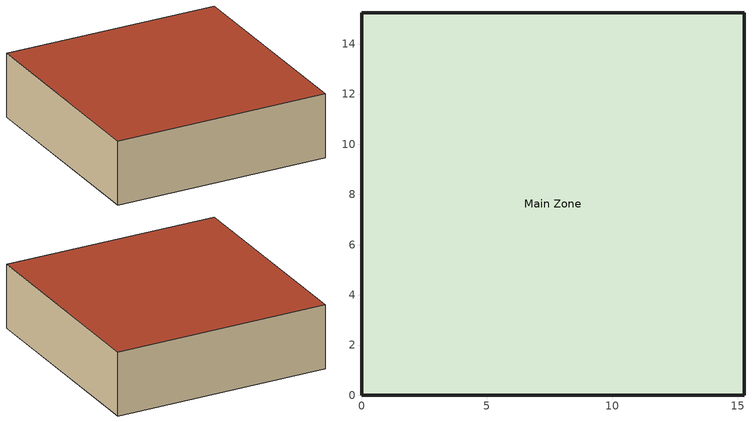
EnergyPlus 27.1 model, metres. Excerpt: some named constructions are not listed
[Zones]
Main Zone
 floor adiabatic (FLOOR): 15.24,0 0,0 0,15.24 15.24,15.24 z0
 wall outside (R13WALL): 0,0 15.24,0 15.24,15.24 0,15.24 0,0 z0:4.57
 roof outside (ROOF31): 0,15.24 0,0 15.24,0 15.24,15.24 z4.57
[Table:Lookup]
Mode3_Power_lookup: Mode3_IndependentVariableList, DivisorOnly, 3.0176, -9999, 9999, Dimensionless, 10960.99, 10960.99, 10960.99, 10918.82, 10918.82, 10918.82, 10876.65, 10876.65, 10876.65, 10960.99, 10960.99, 10960.99, 10918.82, 10918.82, 10918.82, 10876.65, 10876.65, 10876.65, 10960.99, 10960.99, 10960.99, 10918.82, 10918.82, 10918.82, 10876.65, 10876.65, 10876.65, 10960.99, 10960.99, 10960.99, 10918.82, 10918.82, 10918.82, 10876.65, 10876.65, 10876.65, 10960.99, 10960.99, 10960.99, 10918.82, 10918.82, 10918.82, 10876.65, 10876.65, 10876.65, 10960.99, 10960.99, 10960.99, 10918.82, 10918.82, 10918.82, 10876.65, 10876.65, 10876.65, 10960.99, 10960.99, 10960.99, 10918.82, 10918.82, 10918.82, 10876.65, 10876.65, 10876.65, 10960.99, 10960.99, 10960.99, 10918.82, 10918.82, 10918.82, 10876.65, 10876.65, 10876.65, 10960.99, 10960.99, 10960.99, 10918.82, 10918.82, 10918.82, 10876.65, 10876.65, 10876.65, 11320.44, 11320.44, 11320.44, 11278.27, 11278.27, 11278.27, 11236.1, 11236.1, 11236.1, 11320.44, 11320.44, 11320.44, 11278.27, 11278.27, 11278.27, 11236.1, 11236.1, 11236.1, 11320.44, 11320.44, 11320.44, 11278.27, 11278.27, 11278.27, 11236.1, 11236.1, 11236.1, 11320.44, 11320.44, 11320.44, 11278.27, 11278.27, 11278.27, 11236.1, 11236.1, 11236.1, 11320.44, 11320.44, 11320.44, 11278.27, 11278.27, 11278.27, 11236.1, 11236.1, 11236.1, 11320.44, 11320.44, 11320.44, 11278.27, 11278.27, 11278.27, 11236.1, 11236.1, 11236.1, 11320.44, 11320.44, 11320.44, 11278.27, 11278.27, 11278.27, 11236.1, 11236.1, 11236.1, 11320.44, 11320.44, 11320.44, 11278.27, 11278.27, 11278.27, 11236.1, 11236.1, 11236.1, 11320.44, 11320.44, 11320.44, 11278.27, 11278.27, 11278.27, 11236.1, 11236.1, 11236.1, 11460.96, 11460.96, 11460.96, 11418.79, 11418.79, 11418.79, 11376.62, 11376.62, 11376.62, 11460.96, 11460.96, 11460.96, 11418.79, 11418.79, 11418.79, 11376.62, 11376.62, 11376.62, 11460.96, 11460.96, 11460.96, 11418.79, 11418.79, 11418.79, 11376.62, 11376.62, 11376.62, 11460.96, 11460.96, 11460.96, 11418.79, 11418.79, 11418.79, 11376.62, 11376.62, 11376.62, 11460.96, 11460.96, 11460.96, 11418.79, 11418.79, 11418.79, 11376.62, 11376.62, 11376.62, 11460.96, 11460.96, 11460.96, 11418.79, 11418.79, 11418.79, 11376.62, 11376.62, 11376.62, 11460.96, 11460.96, 11460.96, 11418.79, 11418.79, 11418.79, 11376.62, 11376.62, 11376.62, 11460.96, 11460.96, 11460.96, 11418.79, 11418.79, 11418.79, 11376.62, 11376.62, 11376.62, 11460.96, 11460.96, 11460.96, 11418.79, 11418.79, 11418.79, 11376.62, 11376.62, 11376.62, 11679.84, 11679.84, 11679.84, 11637.67, 11637.67, 11637.67, 11595.5, 11595.5, 11595.5, 11679.84, 11679.84, 11679.84, 11637.67, 11637.67, 11637.67, 11595.5, 11595.5, 11595.5, 11679.84, 11679.84, 11679.84, 11637.67, 11637.67, 11637.67, 11595.5, 11595.5, 11595.5, 11679.84, 11679.84, 11679.84, 11637.67, 11637.67, 11637.67, 11595.5, 11595.5, 11595.5, 11679.84, 11679.84, 11679.84, 11637.67, 11637.67, 11637.67, 11595.5, 11595.5, 11595.5, 11679.84, 11679.84, 11679.84, 11637.67, 11637.67, 11637.67, 11595.5, 11595.5, 11595.5, 11679.84, 11679.84, 11679.84, 11637.67, 11637.67, 11637.67, 11595.5, 11595.5, 11595.5, 11679.84, 11679.84, 11679.84, 11637.67, 11637.67, 11637.67, 11595.5, 11595.5, 11595.5, 11679.84, 11679.84, 11679.84, 11637.67, 11637.67, 11637.67, 11595.5, 11595.5, 11595.5, 11297.76, 11297.76, 11297.76, 11255.59, 11255.59, 11255.59, 11213.42, 11213.42, 11213.42, 11297.76, 11297.76, 11297.76, 11255.59, 11255.59, 11255.59, 11213.42, 11213.42, 11213.42, 11297.76, 11297.76, 11297.76, 11255.59, 11255.59, 11255.59, 11213.42, 11213.42, 11213.42, 11297.76, 11297.76, 11297.76, 11255.59, 11255.59, 11255.59, 11213.42, 11213.42, 11213.42, 11297.76, 11297.76, 11297.76, 11255.59, 11255.59, 11255.59, 11213.42, 11213.42, 11213.42, 11297.76, 11297.76, 11297.76, 11255.59, 11255.59, 11255.59, 11213.42, 11213.42, 11213.42, 11297.76, 11297.76, 11297.76, 11255.59, 11255.59, 11255.59, 11213.42, 11213.42, 11213.42, 11297.76, 11297.76, 11297.76, 11255.59, 11255.59, 11255.59, 11213.42, 11213.42, 11213.42, 11297.76, 11297.76, 11297.76, 11255.59, 11255.59, 11255.59, 11213.42, 11213.42, 11213.42, 11657.21, 11657.21, 11657.21, 11615.04, 11615.04, 11615.04, 11572.87, 11572.87, 11572.87, 11657.21, 11657.21, 11657.21, 11615.04, 11615.04, 11615.04, 11572.87, 11572.87, 11572.87, 11657.21, 11657.21, 11657.21, 11615.04, 11615.04, 11615.04, 11572.87, 11572.87, 11572.87, 11657.21, 11657.21, 11657.21, 11615.04, 11615.04, 11615.04, 11572.87, 11572.87, 11572.87, 11657.21, 11657.21, 11657.21, 11615.04, 11615.04, 11615.04, 11572.87, 11572.87, 11572.87, 11657.21, 11657.21, 11657.21, 11615.04, 11615.04, 11615.04, 11572.87, 11572.87, 11572.87, 11657.21, 11657.21, 11657.21, 11615.04, 11615.04, 11615.04, 11572.87, 11572.87, 11572.87, 11657.21, 11657.21, 11657.21, 11615.04, 11615.04, 11615.04, 11572.87, 11572.87, 11572.87, 11657.21, 11657.21, 11657.21, 11615.04, 11615.04, 11615.04, 11572.87, 11572.87, 11572.87, 11797.15, 11797.15, 11797.15, 11754.98, 11754.98, 11754.98, 11712.81, 11712.81, 11712.81, 11797.15, 11797.15, 11797.15, 11754.98, 11754.98, 11754.98, 11712.81, 11712.81, 11712.81, 11797.15, 11797.15, 11797.15, 11754.98, 11754.98, 11754.98, 11712.81, 11712.81, 11712.81, 11797.15, 11797.15, 11797.15, 11754.98, 11754.98, 11754.98, 11712.81, 11712.81, 11712.81, 11797.15, 11797.15, 11797.15, 11754.98, 11754.98, 11754.98, 11712.81, 11712.81, 11712.81, 11797.15, 11797.15, 11797.15, 11754.98, 11754.98, 11754.98, 11712.81, 11712.81, 11712.81, 11797.15, 11797.15, 11797.15, 11754.98, 11754.98, 11754.98, 11712.81, 11712.81, 11712.81, 11797.15, 11797.15, 11797.15, 11754.98, 11754.98, 11754.98, 11712.81, 11712.81, 11712.81, 11797.15, 11797.15, 11797.15, 11754.98, 11754.98, 11754.98, 11712.81, 11712.81, 11712.81, 12016.66, 12016.66, 12016.66, 11974.49, 11974.49, 11974.49, 11932.32, 11932.32, 11932.32, 12016.66, 12016.66, 12016.66, 11974.49, 11974.49, 11974.49, 11932.32, 11932.32, 11932.32, 12016.66, 12016.66, 12016.66, 11974.49, 11974.49, 11974.49, 11932.32, 11932.32, 11932.32, 12016.66, 12016.66, 12016.66, 11974.49, 11974.49, 11974.49, 11932.32, 11932.32, 11932.32, 12016.66, 12016.66, 12016.66, 11974.49, 11974.49, 11974.49, 11932.32, 11932.32, 11932.32, 12016.66, 12016.66, 12016.66, 11974.49, 11974.49, 11974.49, 11932.32, 11932.32, 11932.32, 12016.66, 12016.66, 12016.66, 11974.49, 11974.49, 11974.49, 11932.32, 11932.32, 11932.32, 12016.66, 12016.66, 12016.66, 11974.49, 11974.49, 11974.49, 11932.32, 11932.32, 11932.32, 12016.66, 12016.66, 12016.66, 11974.49, 11974.49, 11974.49, 11932.32, 11932.32, 11932.32, 11634.52, 11634.52, 11634.52, 11592.35, 11592.35, 11592.35, 11550.18, 11550.18, 11550.18, 11634.52, 11634.52, 11634.52, 11592.35, 11592.35, 11592.35, 11550.18, 11550.18, 11550.18, 11634.52, 11634.52, 11634.52, 11592.35, 11592.35, 11592.35, 11550.18, 11550.18, 11550.18, 11634.52, 11634.52, 11634.52, 11592.35, 11592.35, 11592.35, 11550.18, 11550.18, 11550.18, 11634.52, 11634.52, 11634.52, 11592.35, 11592.35, 11592.35, 11550.18, 11550.18, 11550.18, 11634.52, 11634.52, 11634.52, 11592.35, 11592.35, 11592.35, 11550.18, 11550.18, 11550.18, 11634.52, 11634.52, 11634.52, 11592.35, 11592.35, 11592.35, 11550.18, 11550.18, 11550.18, 11634.52, 11634.52, 11634.52, 11592.35, 11592.35, 11592.35, 11550.18, 11550.18, 11550.18, 11634.52, 11634.52, 11634.52, 11592.35, 11592.35, 11592.35, 11550.18, 11550.18, 11550.18, 11993.97, 11993.97, 11993.97, 11951.8, 11951.8, 11951.8, 11909.63, 11909.63, 11909.63, 11993.97, 11993.97, 11993.97, 11951.8, 11951.8, 11951.8, 11909.63, 11909.63, 11909.63, 11993.97, 11993.97, 11993.97, 11951.8, 11951.8, 11951.8, 11909.63, 11909.63, 11909.63, 11993.97, 11993.97, 11993.97, 11951.8, 11951.8, 11951.8, 11909.63, 11909.63, 11909.63, 11993.97, 11993.97, 11993.97, 11951.8, 11951.8, 11951.8, 11909.63, 11909.63, 11909.63, 11993.97, 11993.97, 11993.97, 11951.8, 11951.8, 11951.8, 11909.63, 11909.63, 11909.63, 11993.97, 11993.97, 11993.97, 11951.8, 11951.8, 11951.8, 11909.63, 11909.63, 11909.63, 11993.97, 11993.97, 11993.97, 11951.8, 11951.8, 11951.8, 11909.63, 11909.63, 11909.63, 11993.97, 11993.97, 11993.97, 11951.8, 11951.8, 11951.8, 11909.63, 11909.63, 11909.63, 12133.84, 12133.84, 12133.84, 12091.67, 12091.67, 12091.67, 12049.5, 12049.5, 12049.5, 12133.84, 12133.84, 12133.84, 12091.67, 12091.67, 12091.67, 12049.5, 12049.5, 12049.5, 12133.84, 12133.84, 12133.84, 12091.67, 12091.67, 12091.67, 12049.5, 12049.5, 12049.5, 12133.84, 12133.84, 12133.84, 12091.67, 12091.67, 12091.67, 12049.5, 12049.5, 12049.5, 12133.84, 12133.84, 12133.84, 12091.67, 12091.67, 12091.67, 12049.5, 12049.5, 12049.5, 12133.84, 12133.84, 12133.84, 12091.67, 12091.67, 12091.67, 12049.5, 12049.5, 12049.5, 12133.84, 12133.84, 12133.84, 12091.67, 12091.67, 12091.67, 12049.5, 12049.5, 12049.5, 12133.84, 12133.84, 12133.84, 12091.67, 12091.67, 12091.67, 12049.5, 12049.5, 12049.5, 12133.84, 12133.84, 12133.84, 12091.67, 12091.67, 12091.67, 12049.5, 12049.5, 12049.5, 12353.42, 12353.42, 12353.42, 12311.25, 12311.25, 12311.25, 12269.08, 12269.08, 12269.08, 12353.42, 12353.42, 12353.42, 12311.25, 12311.25, 12311.25, 12269.08, 12269.08, 12269.08, 12353.42, 12353.42, 12353.42, 12311.25, 12311.25, 12311.25, 12269.08, 12269.08, 12269.08, 12353.42, 12353.42, 12353.42, 12311.25, 12311.25, 12311.25, 12269.08, 12269.08, 12269.08, 12353.42, 12353.42, 12353.42, 12311.25, 12311.25, 12311.25, 12269.08, 12269.08, 12269.08, 12353.42, 12353.42, 12353.42, 12311.25, 12311.25, 12311.25, 12269.08, 12269.08, 12269.08, 12353.42, 12353.42, 12353.42, 12311.25, 12311.25, 12311.25, 12269.08, 12269.08, 12269.08, 12353.42, 12353.42, 12353.42, 12311.25, 12311.25, 12311.25, 12269.08, 12269.08, 12269.08, 12353.42, 12353.42, 12353.42, 12311.25, 12311.25, 12311.25, 12269.08, 12269.08, 12269.08
Mode3_FanPower_lookup: Mode3_IndependentVariableList, DivisorOnly, 3.0176, -9999, 9999, Dimensionless, 3250, 3250, 3250, 3250, 3250, 3250, 3250, 3250, 3250, 3250, 3250, 3250, 3250, 3250, 3250, 3250, 3250, 3250, 3250, 3250, 3250, 3250, 3250, 3250, 3250, 3250, 3250, 3250, 3250, 3250, 3250, 3250, 3250, 3250, 3250, 3250, 3250, 3250, 3250, 3250, 3250, 3250, 3250, 3250, 3250, 3250, 3250, 3250, 3250, 3250, 3250, 3250, 3250, 3250, 3250, 3250, 3250, 3250, 3250, 3250, 3250, 3250, 3250, 3250, 3250, 3250, 3250, 3250, 3250, 3250, 3250, 3250, 3250, 3250, 3250, 3250, 3250, 3250, 3250, 3250, 3250, 3250, 3250, 3250, 3250, 3250, 3250, 3250, 3250, 3250, 3250, 3250, 3250, 3250, 3250, 3250, 3250, 3250, 3250, 3250, 3250, 3250, 3250, 3250, 3250, 3250, 3250, 3250, 3250, 3250, 3250, 3250, 3250, 3250, 3250, 3250, 3250, 3250, 3250, 3250, 3250, 3250, 3250, 3250, 3250, 3250, 3250, 3250, 3250, 3250, 3250, 3250, 3250, 3250, 3250, 3250, 3250, 3250, 3250, 3250, 3250, 3250, 3250, 3250, 3250, 3250, 3250, 3250, 3250, 3250, 3250, 3250, 3250, 3250, 3250, 3250, 3250, 3250, 3250, 3250, 3250, 3250, 3250, 3250, 3250, 3250, 3250, 3250, 3250, 3250, 3250, 3250, 3250, 3250, 3250, 3250, 3250, 3250, 3250, 3250, 3250, 3250, 3250, 3250, 3250, 3250, 3250, 3250, 3250, 3250, 3250, 3250, 3250, 3250, 3250, 3250, 3250, 3250, 3250, 3250, 3250, 3250, 3250, 3250, 3250, 3250, 3250, 3250, 3250, 3250, 3250, 3250, 3250, 3250, 3250, 3250, 3250, 3250, 3250, 3250, 3250, 3250, 3250, 3250, 3250, 3250, 3250, 3250, 3250, 3250, 3250, 3250, 3250, 3250, 3250, 3250, 3250, 3250, 3250, 3250, 3250, 3250, 3250, 3250, 3250, 3250, 3250, 3250, 3250, 3250, 3250, 3250, 3250, 3250, 3250, 3250, 3250, 3250, 3250, 3250, 3250, 3250, 3250, 3250, 3250, 3250, 3250, 3250, 3250, 3250, 3250, 3250, 3250, 3250, 3250, 3250, 3250, 3250, 3250, 3250, 3250, 3250, 3250, 3250, 3250, 3250, 3250, 3250, 3250, 3250, 3250, 3250, 3250, 3250, 3250, 3250, 3250, 3250, 3250, 3250, 3250, 3250, 3250, 3250, 3250, 3250, 3250, 3250, 3250, 3250, 3250, 3250, 3250, 3250, 3250, 3250, 3250, 3250, 3250, 3250, 3250, 3250, 3250, 3250, 3250, 3250, 3250, 3250, 3250, 3250, 3250, 3250, 3250, 3250, 3250, 3250, 3250, 3250, 3250, 3250, 3250, 3250, 3250, 3250, 3250, 3250, 3250, 3250, 3250, 3250, 3250, 3250, 3250, 3250, 3250, 3250, 3250, 3250, 3250, 3250, 3250, 3250, 3250, 3250, 3250, 3250, 3250, 3250, 3250, 3250, 3250, 3250, 3250, 3250, 3250, 3250, 3250, 3250, 3250, 3250, 3250, 3250, 3250, 3250, 3250, 3250, 3250, 3250, 3250, 3250, 3250, 3250, 3250, 3250, 3250, 3250, 3250, 3250, 3250, 3250, 3250, 3250, 3250, 3250, 3250, 3250, 3250, 3250, 3250, 3250, 3250, 3250, 3250, 3250, 3250, 3250, 3250, 3250, 3250, 3250, 3250, 3250, 3250, 3250, 3250, 3250, 3250, 3250, 3250, 3250, 3250, 3250, 3250, 3250, 3250, 3250, 3250, 3250, 3250, 3250, 3250, 3250, 3250, 3250, 3250, 3250, 3250, 3250, 3250, 3250, 3250, 3250, 3250, 3250, 3250, 3250, 3250, 3250, 3250, 3250, 3250, 3250, 3250, 3250, 3250, 3250, 3250, 3250, 3250, 3250, 3250, 3250, 3250, 3250, 3250, 3250, 3250, 3250, 3250, 3250, 3250, 3250, 3250, 3250, 3250, 3250, 3250, 3250, 3250, 3250, 3250, 3250, 3250, 3250, 3250, 3250, 3250, 3250, 3250, 3250, 3250, 3250, 3250, 3250, 3250, 3250, 3250, 3250, 3250, 3250, 3250, 3250, 3250, 3250, 3250, 3250, 3250, 3250, 3250, 3250, 3250, 3250, 3250, 3250, 3250, 3250, 3250, 3250, 3250, 3250, 3250, 3250, 3250, 3250, 3250, 3250, 3250, 3250, 3250, 3250, 3250, 3250, 3250, 3250, 3250, 3250, 3250, 3250, 3250, 3250, 3250, 3250, 3250, 3250, 3250, 3250, 3250, 3250, 3250, 3250, 3250, 3250, 3250, 3250, 3250, 3250, 3250, 3250, 3250, 3250, 3250, 3250, 3250, 3250, 3250, 3250, 3250, 3250, 3250, 3250, 3250, 3250, 3250, 3250, 3250, 3250, 3250, 3250, 3250, 3250, 3250, 3250, 3250, 3250, 3250, 3250, 3250, 3250, 3250, 3250, 3250, 3250, 3250, 3250, 3250, 3250, 3250, 3250, 3250, 3250, 3250, 3250, 3250, 3250, 3250, 3250, 3250, 3250, 3250, 3250, 3250, 3250, 3250, 3250, 3250, 3250, 3250, 3250, 3250, 3250, 3250, 3250, 3250, 3250, 3250, 3250, 3250, 3250, 3250, 3250, 3250, 3250, 3250, 3250, 3250, 3250, 3250, 3250, 3250, 3250, 3250, 3250, 3250, 3250, 3250, 3250, 3250, 3250, 3250, 3250, 3250, 3250, 3250, 3250, 3250, 3250, 3250, 3250, 3250, 3250, 3250, 3250, 3250, 3250, 3250, 3250, 3250, 3250, 3250, 3250, 3250, 3250, 3250, 3250, 3250, 3250, 3250, 3250, 3250, 3250, 3250, 3250, 3250, 3250, 3250, 3250, 3250, 3250, 3250, 3250, 3250, 3250, 3250, 3250, 3250, 3250, 3250, 3250, 3250, 3250, 3250, 3250, 3250, 3250, 3250, 3250, 3250, 3250, 3250, 3250, 3250, 3250, 3250, 3250, 3250, 3250, 3250, 3250, 3250, 3250, 3250, 3250, 3250, 3250, 3250, 3250, 3250, 3250, 3250, 3250, 3250, 3250, 3250, 3250, 3250, 3250, 3250, 3250, 3250, 3250, 3250, 3250, 3250, 3250, 3250, 3250, 3250, 3250, 3250, 3250, 3250, 3250, 3250, 3250, 3250, 3250, 3250, 3250, 3250, 3250, 3250, 3250, 3250, 3250, 3250, 3250, 3250, 3250, 3250, 3250, 3250, 3250, 3250, 3250, 3250, 3250, 3250, 3250, 3250, 3250, 3250, 3250, 3250, 3250, 3250, 3250, 3250, 3250, 3250, 3250, 3250, 3250, 3250, 3250, 3250, 3250, 3250, 3250, 3250, 3250, 3250, 3250, 3250, 3250, 3250, 3250, 3250, 3250, 3250, 3250, 3250, 3250, 3250, 3250, 3250, 3250, 3250, 3250, 3250, 3250, 3250, 3250, 3250, 3250, 3250, 3250, 3250, 3250, 3250, 3250, 3250, 3250, 3250, 3250, 3250, 3250, 3250, 3250, 3250, 3250, 3250, 3250, 3250, 3250, 3250, 3250, 3250, 3250, 3250, 3250, 3250, 3250, 3250, 3250, 3250, 3250, 3250, 3250, 3250, 3250, 3250, 3250, 3250, 3250, 3250, 3250, 3250, 3250, 3250, 3250, 3250, 3250, 3250, 3250, 3250, 3250, 3250, 3250, 3250, 3250, 3250, 3250, 3250, 3250, 3250, 3250, 3250, 3250, 3250, 3250, 3250, 3250, 3250, 3250, 3250, 3250, 3250, 3250, 3250, 3250, 3250, 3250, 3250, 3250, 3250, 3250, 3250, 3250, 3250, 3250, 3250, 3250, 3250, 3250, 3250, 3250, 3250, 3250, 3250, 3250, 3250, 3250, 3250, 3250, 3250, 3250, 3250, 3250, 3250, 3250, 3250, 3250, 3250, 3250, 3250, 3250, 3250, 3250, 3250, 3250, 3250, 3250, 3250, 3250, 3250, 3250, 3250, 3250, 3250, 3250, 3250, 3250, 3250, 3250, 3250, 3250, 3250, 3250, 3250, 3250, 3250, 3250
Mode3_water_lookup: Mode3_IndependentVariableList, DivisorOnly, 3.0176, -9999, 9999, Dimensionless, 50.28488, 50.28488, 50.28488, 50.28488, 50.28488, 50.28488, 50.28488, 50.28488, 50.28488, 50.28488, 50.28488, 50.28488, 50.28488, 50.28488, 50.28488, 50.28488, 50.28488, 50.28488, 50.28488, 50.28488, 50.28488, 50.28488, 50.28488, 50.28488, 50.28488, 50.28488, 50.28488, 50.28488, 50.28488, 50.28488, 50.28488, 50.28488, 50.28488, 50.28488, 50.28488, 50.28488, 50.28488, 50.28488, 50.28488, 50.28488, 50.28488, 50.28488, 50.28488, 50.28488, 50.28488, 50.28488, 50.28488, 50.28488, 50.28488, 50.28488, 50.28488, 50.28488, 50.28488, 50.28488, 50.28488, 50.28488, 50.28488, 50.28488, 50.28488, 50.28488, 50.28488, 50.28488, 50.28488, 50.28488, 50.28488, 50.28488, 50.28488, 50.28488, 50.28488, 50.28488, 50.28488, 50.28488, 50.28488, 50.28488, 50.28488, 50.28488, 50.28488, 50.28488, 50.28488, 50.28488, 50.28488, 50.28488, 50.28488, 50.28488, 50.28488, 50.28488, 50.28488, 50.28488, 50.28488, 50.28488, 50.28488, 50.28488, 50.28488, 50.28488, 50.28488, 50.28488, 50.28488, 50.28488, 50.28488, 50.28488, 50.28488, 50.28488, 50.28488, 50.28488, 50.28488, 50.28488, 50.28488, 50.28488, 50.28488, 50.28488, 50.28488, 50.28488, 50.28488, 50.28488, 50.28488, 50.28488, 50.28488, 50.28488, 50.28488, 50.28488, 50.28488, 50.28488, 50.28488, 50.28488, 50.28488, 50.28488, 50.28488, 50.28488, 50.28488, 50.28488, 50.28488, 50.28488, 50.28488, 50.28488, 50.28488, 50.28488, 50.28488, 50.28488, 50.28488, 50.28488, 50.28488, 50.28488, 50.28488, 50.28488, 50.28488, 50.28488, 50.28488, 50.28488, 50.28488, 50.28488, 50.28488, 50.28488, 50.28488, 50.28488, 50.28488, 50.28488, 50.28488, 50.28488, 50.28488, 50.28488, 50.28488, 50.28488, 50.28488, 50.28488, 50.28488, 50.28488, 50.28488, 50.28488, 50.28488, 50.28488, 50.28488, 50.28488, 50.28488, 50.28488, 50.28488, 50.28488, 50.28488, 50.28488, 50.28488, 50.28488, 50.28488, 50.28488, 50.28488, 50.28488, 50.28488, 50.28488, 50.28488, 50.28488, 50.28488, 50.28488, 50.28488, 50.28488, 50.28488, 50.28488, 50.28488, 50.28488, 50.28488, 50.28488, 50.28488, 50.28488, 50.28488, 50.28488, 50.28488, 50.28488, 50.28488, 50.28488, 50.28488, 50.28488, 50.28488, 50.28488, 50.28488, 50.28488, 50.28488, 50.28488, 50.28488, 50.28488, 50.28488, 50.28488, 50.28488, 50.28488, 50.28488, 50.28488, 50.28488, 50.28488, 50.28488, 50.28488, 50.28488, 50.28488, 50.28488, 50.28488, 50.28488, 50.28488, 50.28488, 50.28488, 50.28488, 50.28488, 50.28488, 50.28488, 50.28488, 50.28488, 50.28488, 50.28488, 50.28488, 50.28488, 50.28488, 50.28488, 50.28488, 50.28488, 50.28488, 50.28488, 50.28488, 50.28488, 50.28488, 50.28488, 50.28488, 50.28488, 50.28488, 50.28488, 50.28488, 50.28488, 50.28488, 50.28488, 50.28488, 50.28488, 50.28488, 50.28488, 50.28488, 50.28488, 50.28488, 50.28488, 50.28488, 50.28488, 50.28488, 50.28488, 50.28488, 50.28488, 50.28488, 50.28488, 50.28488, 50.28488, 50.28488, 50.28488, 50.28488, 50.28488, 50.28488, 50.28488, 50.28488, 50.28488, 50.28488, 50.28488, 50.28488, 50.28488, 50.28488, 50.28488, 50.28488, 50.28488, 50.28488, 50.28488, 50.28488, 50.28488, 50.28488, 50.28488, 50.28488, 50.28488, 50.28488, 50.28488, 50.28488, 50.28488, 50.28488, 50.28488, 50.28488, 50.28488, 50.28488, 50.28488, 50.28488, 50.28488, 50.28488, 50.28488, 50.28488, 50.28488, 50.28488, 50.28488, 50.28488, 50.28488, 66.92398, 66.92398, 66.92398, 66.92398, 66.92398, 66.92398, 66.92398, 66.92398, 66.92398, 66.92398, 66.92398, 66.92398, 66.92398, 66.92398, 66.92398, 66.92398, 66.92398, 66.92398, 66.92398, 66.92398, 66.92398, 66.92398, 66.92398, 66.92398, 66.92398, 66.92398, 66.92398, 66.92398, 66.92398, 66.92398, 66.92398, 66.92398, 66.92398, 66.92398, 66.92398, 66.92398, 66.92398, 66.92398, 66.92398, 66.92398, 66.92398, 66.92398, 66.92398, 66.92398, 66.92398, 66.92398, 66.92398, 66.92398, 66.92398, 66.92398, 66.92398, 66.92398, 66.92398, 66.92398, 66.92398, 66.92398, 66.92398, 66.92398, 66.92398, 66.92398, 66.92398, 66.92398, 66.92398, 66.92398, 66.92398, 66.92398, 66.92398, 66.92398, 66.92398, 66.92398, 66.92398, 66.92398, 66.92398, 66.92398, 66.92398, 66.92398, 66.92398, 66.92398, 66.92398, 66.92398, 66.92398, 66.92398, 66.92398, 66.92398, 66.92398, 66.92398, 66.92398, 66.92398, 66.92398, 66.92398, 66.92398, 66.92398, 66.92398, 66.92398, 66.92398, 66.92398, 66.92398, 66.92398, 66.92398, 66.92398, 66.92398, 66.92398, 66.92398, 66.92398, 66.92398, 66.92398, 66.92398, 66.92398, 66.92398, 66.92398, 66.92398, 66.92398, 66.92398, 66.92398, 66.92398, 66.92398, 66.92398, 66.92398, 66.92398, 66.92398, 66.92398, 66.92398, 66.92398, 66.92398, 66.92398, 66.92398, 66.92398, 66.92398, 66.92398, 66.92398, 66.92398, 66.92398, 66.92398, 66.92398, 66.92398, 66.92398, 66.92398, 66.92398, 66.92398, 66.92398, 66.92398, 66.92398, 66.92398, 66.92398, 66.92398, 66.92398, 66.92398, 66.92398, 66.92398, 66.92398, 66.92398, 66.92398, 66.92398, 66.92398, 66.92398, 66.92398, 66.92398, 66.92398, 66.92398, 66.92398, 66.92398, 66.92398, 66.92398, 66.92398, 66.92398, 66.92398, 66.92398, 66.92398, 66.92398, 66.92398, 66.92398, 66.92398, 66.92398, 66.92398, 66.92398, 66.92398, 66.92398, 66.92398, 66.92398, 66.92398, 66.92398, 66.92398, 66.92398, 66.92398, 66.92398, 66.92398, 66.92398, 66.92398, 66.92398, 66.92398, 66.92398, 66.92398, 66.92398, 66.92398, 66.92398, 66.92398, 66.92398, 66.92398, 66.92398, 66.92398, 66.92398, 66.92398, 66.92398, 66.92398, 66.92398, 66.92398, 66.92398, 66.92398, 66.92398, 66.92398, 66.92398, 66.92398, 66.92398, 66.92398, 66.92398, 66.92398, 66.92398, 66.92398, 66.92398, 66.92398, 66.92398, 66.92398, 66.92398, 66.92398, 66.92398, 66.92398, 66.92398, 66.92398, 66.92398, 66.92398, 66.92398, 66.92398, 66.92398, 66.92398, 66.92398, 66.92398, 66.92398, 66.92398, 66.92398, 66.92398, 66.92398, 66.92398, 66.92398, 66.92398, 66.92398, 66.92398, 66.92398, 66.92398, 66.92398, 66.92398, 66.92398, 66.92398, 66.92398, 66.92398, 66.92398, 66.92398, 66.92398, 66.92398, 66.92398, 66.92398, 66.92398, 66.92398, 66.92398, 66.92398, 66.92398, 66.92398, 66.92398, 66.92398, 66.92398, 66.92398, 66.92398, 66.92398, 66.92398, 66.92398, 66.92398, 66.92398, 66.92398, 66.92398, 66.92398, 66.92398, 66.92398, 66.92398, 66.92398, 66.92398, 66.92398, 66.92398, 66.92398, 66.92398, 66.92398, 66.92398, 66.92398, 66.92398, 66.92398, 66.92398, 66.92398, 66.92398, 66.92398, 66.92398, 66.92398, 66.92398, 66.92398, 66.92398, 66.92398, 66.92398, 66.92398, 66.92398, 66.92398, 66.92398, 66.92398, 66.92398, 66.92398, 66.92398, 66.92398, 66.92398, 66.92398, 66.92398, 66.92398, 66.92398, 66.92398, 66.92398, 66.92398, 66.92398, 66.92398, 66.92398, 83.56308, 83.56308, 83.56308, 83.56308, 83.56308, 83.56308, 83.56308, 83.56308, 83.56308, 83.56308, 83.56308, 83.56308, 83.56308, 83.56308, 83.56308, 83.56308, 83.56308, 83.56308, 83.56308, 83.56308, 83.56308, 83.56308, 83.56308, 83.56308, 83.56308, 83.56308, 83.56308, 83.56308, 83.56308, 83.56308, 83.56308, 83.56308, 83.56308, 83.56308, 83.56308, 83.56308, 83.56308, 83.56308, 83.56308, 83.56308, 83.56308, 83.56308, 83.56308, 83.56308, 83.56308, 83.56308, 83.56308, 83.56308, 83.56308, 83.56308, 83.56308, 83.56308, 83.56308, 83.56308, 83.56308, 83.56308, 83.56308, 83.56308, 83.56308, 83.56308, 83.56308, 83.56308, 83.56308, 83.56308, 83.56308, 83.56308, 83.56308, 83.56308, 83.56308, 83.56308, 83.56308, 83.56308, 83.56308, 83.56308, 83.56308, 83.56308, 83.56308, 83.56308, 83.56308, 83.56308, 83.56308, 83.56308, 83.56308, 83.56308, 83.56308, 83.56308, 83.56308, 83.56308, 83.56308, 83.56308, 83.56308, 83.56308, 83.56308, 83.56308, 83.56308, 83.56308, 83.56308, 83.56308, 83.56308, 83.56308, 83.56308, 83.56308, 83.56308, 83.56308, 83.56308, 83.56308, 83.56308, 83.56308, 83.56308, 83.56308, 83.56308, 83.56308, 83.56308, 83.56308, 83.56308, 83.56308, 83.56308, 83.56308, 83.56308, 83.56308, 83.56308, 83.56308, 83.56308, 83.56308, 83.56308, 83.56308, 83.56308, 83.56308, 83.56308, 83.56308, 83.56308, 83.56308, 83.56308, 83.56308, 83.56308, 83.56308, 83.56308, 83.56308, 83.56308, 83.56308, 83.56308, 83.56308, 83.56308, 83.56308, 83.56308, 83.56308, 83.56308, 83.56308, 83.56308, 83.56308, 83.56308, 83.56308, 83.56308, 83.56308, 83.56308, 83.56308, 83.56308, 83.56308, 83.56308, 83.56308, 83.56308, 83.56308, 83.56308, 83.56308, 83.56308, 83.56308, 83.56308, 83.56308, 83.56308, 83.56308, 83.56308, 83.56308, 83.56308, 83.56308, 83.56308, 83.56308, 83.56308, 83.56308, 83.56308, 83.56308, 83.56308, 83.56308, 83.56308, 83.56308, 83.56308, 83.56308, 83.56308, 83.56308, 83.56308, 83.56308, 83.56308, 83.56308, 83.56308, 83.56308, 83.56308, 83.56308, 83.56308, 83.56308, 83.56308, 83.56308, 83.56308, 83.56308, 83.56308, 83.56308, 83.56308, 83.56308, 83.56308, 83.56308, 83.56308, 83.56308, 83.56308, 83.56308, 83.56308, 83.56308, 83.56308, 83.56308, 83.56308, 83.56308, 83.56308, 83.56308, 83.56308, 83.56308, 83.56308, 83.56308, 83.56308, 83.56308, 83.56308, 83.56308, 83.56308, 83.56308, 83.56308, 83.56308, 83.56308, 83.56308, 83.56308, 83.56308, 83.56308, 83.56308, 83.56308, 83.56308, 83.56308, 83.56308, 83.56308, 83.56308, 83.56308, 83.56308, 83.56308, 83.56308, 83.56308, 83.56308, 83.56308, 83.56308, 83.56308, 83.56308, 83.56308, 83.56308, 83.56308, 83.56308, 83.56308, 83.56308, 83.56308, 83.56308, 83.56308, 83.56308, 83.56308, 83.56308, 83.56308, 83.56308, 83.56308, 83.56308, 83.56308, 83.56308, 83.56308, 83.56308, 83.56308, 83.56308, 83.56308, 83.56308, 83.56308, 83.56308, 83.56308, 83.56308, 83.56308, 83.56308, 83.56308, 83.56308, 83.56308, 83.56308, 83.56308, 83.56308, 83.56308, 83.56308, 83.56308, 83.56308, 83.56308, 83.56308, 83.56308, 83.56308, 83.56308, 83.56308, 83.56308, 83.56308, 83.56308, 83.56308, 83.56308, 83.56308, 83.56308, 83.56308, 83.56308, 83.56308, 83.56308, 83.56308, 83.56308, 83.56308, 83.56308, 83.56308, 83.56308, 83.56308, 83.56308, 83.56308, 83.56308, 83.56308, 83.56308, 83.56308
Mode4_ESP_lookup: Mode4_IndependentVariableList, DivisorOnly, -9999, 9999, Dimensionless, 151.442, 151.442, 151.442, 210.798, 210.798, 210.798, 279.945, 279.945, 279.945, 151.442, 151.442, 151.442, 210.798, 210.798, 210.798, 279.945, 279.945, 279.945, 151.442, 151.442, 151.442, 210.798, 210.798, 210.798, 279.945, 279.945, 279.945, 151.442, 151.442, 151.442, 210.798, 210.798, 210.798, 279.945, 279.945, 279.945, 151.442, 151.442, 151.442, 210.798, 210.798, 210.798, 279.945, 279.945, 279.945, 151.442, 151.442, 151.442, 210.798, 210.798, 210.798, 279.945, 279.945, 279.945, 151.442, 151.442, 151.442, 210.798, 210.798, 210.798, 279.945, 279.945, 279.945, 151.442, 151.442, 151.442, 210.798, 210.798, 210.798, 279.945, 279.945, 279.945, 151.442, 151.442, 151.442, 210.798, 210.798, 210.798, 279.945, 279.945, 279.945, 149.81, 149.81, 149.81, 214.062, 214.062, 214.062, 278.313, 278.313, 278.313, 149.81, 149.81, 149.81, 214.062, 214.062, 214.062, 278.313, 278.313, 278.313, 149.81, 149.81, 149.81, 214.062, 214.062, 214.062, 278.313, 278.313, 278.313, 149.81, 149.81, 149.81, 214.062, 214.062, 214.062, 278.313, 278.313, 278.313, 149.81, 149.81, 149.81, 214.062, 214.062, 214.062, 278.313, 278.313, 278.313, 149.81, 149.81, 149.81, 214.062, 214.062, 214.062, 278.313, 278.313, 278.313, 149.81, 149.81, 149.81, 214.062, 214.062, 214.062, 278.313, 278.313, 278.313, 149.81, 149.81, 149.81, 214.062, 214.062, 214.062, 278.313, 278.313, 278.313, 149.81, 149.81, 149.81, 214.062, 214.062, 214.062, 278.313, 278.313, 278.313, 151.442, 151.442, 151.442, 210.798, 210.798, 210.798, 279.945, 279.945, 279.945, 151.442, 151.442, 151.442, 210.798, 210.798, 210.798, 279.945, 279.945, 279.945, 151.442, 151.442, 151.442, 210.798, 210.798, 210.798, 279.945, 279.945, 279.945, 151.442, 151.442, 151.442, 210.798, 210.798, 210.798, 279.945, 279.945, 279.945, 151.442, 151.442, 151.442, 210.798, 210.798, 210.798, 279.945, 279.945, 279.945, 151.442, 151.442, 151.442, 210.798, 210.798, 210.798, 279.945, 279.945, 279.945, 151.442, 151.442, 151.442, 210.798, 210.798, 210.798, 279.945, 279.945, 279.945, 151.442, 151.442, 151.442, 210.798, 210.798, 210.798, 279.945, 279.945, 279.945, 151.442, 151.442, 151.442, 210.798, 210.798, 210.798, 279.945, 279.945, 279.945, 151.442, 151.442, 151.442, 210.798, 210.798, 210.798, 279.945, 279.945, 279.945, 151.442, 151.442, 151.442, 210.798, 210.798, 210.798, 279.945, 279.945, 279.945, 151.442, 151.442, 151.442, 210.798, 210.798, 210.798, 279.945, 279.945, 279.945, 151.442, 151.442, 151.442, 210.798, 210.798, 210.798, 279.945, 279.945, 279.945, 151.442, 151.442, 151.442, 210.798, 210.798, 210.798, 279.945, 279.945, 279.945, 151.442, 151.442, 151.442, 210.798, 210.798, 210.798, 279.945, 279.945, 279.945, 151.442, 151.442, 151.442, 210.798, 210.798, 210.798, 279.945, 279.945, 279.945, 151.442, 151.442, 151.442, 210.798, 210.798, 210.798, 279.945, 279.945, 279.945, 151.442, 151.442, 151.442, 210.798, 210.798, 210.798, 279.945, 279.945, 279.945, 149.81, 149.81, 149.81, 214.062, 214.062, 214.062, 278.313, 278.313, 278.313, 149.81, 149.81, 149.81, 214.062, 214.062, 214.062, 278.313, 278.313, 278.313, 149.81, 149.81, 149.81, 214.062, 214.062, 214.062, 278.313, 278.313, 278.313, 149.81, 149.81, 149.81, 214.062, 214.062, 214.062, 278.313, 278.313, 278.313, 149.81, 149.81, 149.81, 214.062, 214.062, 214.062, 278.313, 278.313, 278.313, 149.81, 149.81, 149.81, 214.062, 214.062, 214.062, 278.313, 278.313, 278.313, 149.81, 149.81, 149.81, 214.062, 214.062, 214.062, 278.313, 278.313, 278.313, 149.81, 149.81, 149.81, 214.062, 214.062, 214.062, 278.313, 278.313, 278.313, 149.81, 149.81, 149.81, 214.062, 214.062, 214.062, 278.313, 278.313, 278.313, 149.81, 149.81, 149.81, 214.062, 214.062, 214.062, 278.313, 278.313, 278.313, 149.81, 149.81, 149.81, 214.062, 214.062, 214.062, 278.313, 278.313, 278.313, 149.81, 149.81, 149.81, 214.062, 214.062, 214.062, 278.313, 278.313, 278.313, 149.81, 149.81, 149.81, 214.062, 214.062, 214.062, 278.313, 278.313, 278.313, 149.81, 149.81, 149.81, 214.062, 214.062, 214.062, 278.313, 278.313, 278.313, 149.81, 149.81, 149.81, 214.062, 214.062, 214.062, 278.313, 278.313, 278.313, 149.81, 149.81, 149.81, 214.062, 214.062, 214.062, 278.313, 278.313, 278.313, 149.81, 149.81, 149.81, 214.062, 214.062, 214.062, 278.313, 278.313, 278.313, 149.81, 149.81, 149.81, 214.062, 214.062, 214.062, 278.313, 278.313, 278.313, 151.442, 151.442, 151.442, 210.798, 210.798, 210.798, 279.945, 279.945, 279.945, 151.442, 151.442, 151.442, 210.798, 210.798, 210.798, 279.945, 279.945, 279.945, 151.442, 151.442, 151.442, 210.798, 210.798, 210.798, 279.945, 279.945, 279.945, 151.442, 151.442, 151.442, 210.798, 210.798, 210.798, 279.945, 279.945, 279.945, 151.442, 151.442, 151.442, 210.798, 210.798, 210.798, 279.945, 279.945, 279.945, 151.442, 151.442, 151.442, 210.798, 210.798, 210.798, 279.945, 279.945, 279.945, 151.442, 151.442, 151.442, 210.798, 210.798, 210.798, 279.945, 279.945, 279.945, 151.442, 151.442, 151.442, 210.798, 210.798, 210.798, 279.945, 279.945, 279.945, 151.442, 151.442, 151.442, 210.798, 210.798, 210.798, 279.945, 279.945, 279.945, 149.81, 149.81, 149.81, 214.062, 214.062, 214.062, 278.313, 278.313, 278.313, 149.81, 149.81, 149.81, 214.062, 214.062, 214.062, 278.313, 278.313, 278.313, 149.81, 149.81, 149.81, 214.062, 214.062, 214.062, 278.313, 278.313, 278.313, 149.81, 149.81, 149.81, 214.062, 214.062, 214.062, 278.313, 278.313, 278.313, 149.81, 149.81, 149.81, 214.062, 214.062, 214.062, 278.313, 278.313, 278.313, 149.81, 149.81, 149.81, 214.062, 214.062, 214.062, 278.313, 278.313, 278.313, 149.81, 149.81, 149.81, 214.062, 214.062, 214.062, 278.313, 278.313, 278.313, 149.81, 149.81, 149.81, 214.062, 214.062, 214.062, 278.313, 278.313, 278.313, 149.81, 149.81, 149.81, 214.062, 214.062, 214.062, 278.313, 278.313, 278.313, 151.442, 151.442, 151.442, 210.798, 210.798, 210.798, 279.945, 279.945, 279.945, 151.442, 151.442, 151.442, 210.798, 210.798, 210.798, 279.945, 279.945, 279.945, 151.442, 151.442, 151.442, 210.798, 210.798, 210.798, 279.945, 279.945, 279.945, 151.442, 151.442, 151.442, 210.798, 210.798, 210.798, 279.945, 279.945, 279.945, 151.442, 151.442, 151.442, 210.798, 210.798, 210.798, 279.945, 279.945, 279.945, 151.442, 151.442, 151.442, 210.798, 210.798, 210.798, 279.945, 279.945, 279.945, 151.442, 151.442, 151.442, 210.798, 210.798, 210.798, 279.945, 279.945, 279.945, 151.442, 151.442, 151.442, 210.798, 210.798, 210.798, 279.945, 279.945, 279.945, 151.442, 151.442, 151.442, 210.798, 210.798, 210.798, 279.945, 279.945, 279.945, 149.81, 149.81, 149.81, 214.062, 214.062, 214.062, 278.313, 278.313, 278.313, 149.81, 149.81, 149.81, 214.062, 214.062, 214.062, 278.313, 278.313, 278.313, 149.81, 149.81, 149.81, 214.062, 214.062, 214.062, 278.313, 278.313, 278.313, 149.81, 149.81, 149.81, 214.062, 214.062, 214.062, 278.313, 278.313, 278.313, 149.81, 149.81, 149.81, 214.062, 214.062, 214.062, 278.313, 278.313, 278.313, 149.81, 149.81, 149.81, 214.062, 214.062, 214.062, 278.313, 278.313, 278.313, 149.81, 149.81, 149.81, 214.062, 214.062, 214.062, 278.313, 278.313, 278.313, 149.81, 149.81, 149.81, 214.062, 214.062, 214.062, 278.313, 278.313, 278.313, 149.81, 149.81, 149.81, 214.062, 214.062, 214.062, 278.313, 278.313, 278.313, 151.442, 151.442, 151.442, 210.798, 210.798, 210.798, 279.945, 279.945, 279.945, 151.442, 151.442, 151.442, 210.798, 210.798, 210.798, 279.945, 279.945, 279.945, 151.442, 151.442, 151.442, 210.798, 210.798, 210.798, 279.945, 279.945, 279.945, 151.442, 151.442, 151.442, 210.798, 210.798, 210.798, 279.945, 279.945, 279.945, 151.442, 151.442, 151.442, 210.798, 210.798, 210.798, 279.945, 279.945, 279.945, 151.442, 151.442, 151.442, 210.798, 210.798, 210.798, 279.945, 279.945, 279.945, 151.442, 151.442, 151.442, 210.798, 210.798, 210.798, 279.945, 279.945, 279.945, 151.442, 151.442, 151.442, 210.798, 210.798, 210.798, 279.945, 279.945, 279.945, 151.442, 151.442, 151.442, 210.798, 210.798, 210.798, 279.945, 279.945, 279.945, 149.81, 149.81, 149.81, 214.062, 214.062, 214.062, 278.313, 278.313, 278.313, 149.81, 149.81, 149.81, 214.062, 214.062, 214.062, 278.313, 278.313, 278.313, 149.81, 149.81, 149.81, 214.062, 214.062, 214.062, 278.313, 278.313, 278.313, 149.81, 149.81, 149.81, 214.062, 214.062, 214.062, 278.313, 278.313, 278.313, 149.81, 149.81, 149.81, 214.062, 214.062, 214.062, 278.313, 278.313, 278.313, 149.81, 149.81, 149.81, 214.062, 214.062, 214.062, 278.313, 278.313, 278.313, 149.81, 149.81, 149.81, 214.062, 214.062, 214.062, 278.313, 278.313, 278.313, 149.81, 149.81, 149.81, 214.062, 214.062, 214.062, 278.313, 278.313, 278.313, 149.81, 149.81, 149.81, 214.062, 214.062, 214.062, 278.313, 278.313, 278.313, 149.81, 149.81, 149.81, 214.062, 214.062, 214.062, 278.313, 278.313, 278.313, 149.81, 149.81, 149.81, 214.062, 214.062, 214.062, 278.313, 278.313, 278.313, 149.81, 149.81, 149.81, 214.062, 214.062, 214.062, 278.313, 278.313, 278.313, 149.81, 149.81, 149.81, 214.062, 214.062, 214.062, 278.313, 278.313, 278.313, 149.81, 149.81, 149.81, 214.062, 214.062, 214.062, 278.313, 278.313, 278.313, 149.81, 149.81, 149.81, 214.062, 214.062, 214.062, 278.313, 278.313, 278.313, 149.81, 149.81, 149.81, 214.062, 214.062, 214.062, 278.313, 278.313, 278.313, 149.81, 149.81, 149.81, 214.062, 214.062, 214.062, 278.313, 278.313, 278.313, 149.81, 149.81, 149.81, 214.062, 214.062, 214.062, 278.313, 278.313, 278.313, 151.442, 151.442, 151.442, 210.798, 210.798, 210.798, 279.945, 279.945, 279.945, 151.442, 151.442, 151.442, 210.798, 210.798, 210.798, 279.945, 279.945, 279.945, 151.442, 151.442, 151.442, 210.798, 210.798, 210.798, 279.945, 279.945, 279.945, 151.442, 151.442, 151.442, 210.798, 210.798, 210.798, 279.945, 279.945, 279.945, 151.442, 151.442, 151.442, 210.798, 210.798, 210.798, 279.945, 279.945, 279.945, 151.442, 151.442, 151.442, 210.798, 210.798, 210.798, 279.945, 279.945, 279.945, 151.442, 151.442, 151.442, 210.798, 210.798, 210.798, 279.945, 279.945, 279.945, 151.442, 151.442, 151.442, 210.798, 210.798, 210.798, 279.945, 279.945, 279.945, 151.442, 151.442, 151.442, 210.798, 210.798, 210.798, 279.945, 279.945, 279.945, 151.442, 151.442, 151.442, 210.798, 210.798, 210.798, 279.945, 279.945, 279.945, 151.442, 151.442, 151.442, 210.798, 210.798, 210.798, 279.945, 279.945, 279.945, 151.442, 151.442, 151.442, 210.798, 210.798, 210.798, 279.945, 279.945, 279.945, 151.442, 151.442, 151.442, 210.798, 210.798, 210.798, 279.945, 279.945, 279.945, 151.442, 151.442, 151.442, 210.798, 210.798, 210.798, 279.945, 279.945, 279.945, 151.442, 151.442, 151.442, 210.798, 210.798, 210.798, 279.945, 279.945, 279.945, 151.442, 151.442, 151.442, 210.798, 210.798, 210.798, 279.945, 279.945, 279.945, 151.442, 151.442, 151.442, 210.798, 210.798, 210.798, 279.945, 279.945, 279.945, 151.442, 151.442, 151.442, 210.798, 210.798, 210.798, 279.945, 279.945, 279.945, 149.81, 149.81, 149.81, 214.062, 214.062, 214.062, 278.313, 278.313, 278.313, 149.81, 149.81, 149.81, 214.062, 214.062, 214.062, 278.313, 278.313, 278.313, 149.81, 149.81, 149.81, 214.062, 214.062, 214.062, 278.313, 278.313, 278.313, 149.81, 149.81, 149.81, 214.062, 214.062, 214.062, 278.313, 278.313, 278.313, 149.81, 149.81, 149.81, 214.062, 214.062, 214.062, 278.313, 278.313, 278.313, 149.81, 149.81, 149.81, 214.062, 214.062, 214.062, 278.313, 278.313, 278.313, 149.81, 149.81, 149.81, 214.062, 214.062, 214.062, 278.313, 278.313, 278.313, 149.81, 149.81, 149.81, 214.062, 214.062, 214.062, 278.313, 278.313, 278.313, 149.81, 149.81, 149.81, 214.062, 214.062, 214.062, 278.313, 278.313, 278.313, 149.81, 149.81, 149.81, 214.062, 214.062, 214.062, 278.313, 278.313, 278.313, 149.81, 149.81, 149.81, 214.062, 214.062, 214.062, 278.313, 278.313, 278.313, 149.81, 149.81, 149.81, 214.062, 214.062, 214.062, 278.313, 278.313, 278.313, 149.81, 149.81, 149.81, 214.062, 214.062, 214.062, 278.313, 278.313, 278.313, 149.81, 149.81, 149.81, 214.062, 214.062, 214.062, 278.313, 278.313, 278.313, 149.81, 149.81, 149.81, 214.062, 214.062, 214.062, 278.313, 278.313, 278.313, 149.81, 149.81, 149.81, 214.062, 214.062, 214.062, 278.313, 278.313, 278.313, 149.81, 149.81, 149.81, 214.062, 214.062, 214.062, 278.313, 278.313, 278.313, 149.81, 149.81, 149.81, 214.062, 214.062, 214.062, 278.313, 278.313, 278.313, 151.442, 151.442, 151.442, 210.798, 210.798, 210.798, 279.945, 279.945, 279.945, 151.442, 151.442, 151.442, 210.798, 210.798, 210.798, 279.945, 279.945, 279.945, 151.442, 151.442, 151.442, 210.798, 210.798, 210.798, 279.945, 279.945, 279.945, 151.442, 151.442, 151.442, 210.798, 210.798, 210.798, 279.945, 279.945, 279.945, 151.442, 151.442, 151.442, 210.798, 210.798, 210.798, 279.945, 279.945, 279.945, 151.442, 151.442, 151.442, 210.798, 210.798, 210.798, 279.945, 279.945, 279.945, 151.442, 151.442, 151.442, 210.798, 210.798, 210.798, 279.945, 279.945, 279.945, 151.442, 151.442, 151.442, 210.798, 210.798, 210.798, 279.945, 279.945, 279.945, 151.442, 151.442, 151.442, 210.798, 210.798, 210.798, 279.945, 279.945, 279.945
Mode4_FanPower_lookup: Mode4_IndependentVariableList, DivisorOnly, 3.0176, -9999, 9999, Dimensionless, 3250, 3250, 3250, 3250, 3250, 3250, 3250, 3250, 3250, 3250, 3250, 3250, 3250, 3250, 3250, 3250, 3250, 3250, 3250, 3250, 3250, 3250, 3250, 3250, 3250, 3250, 3250, 3250, 3250, 3250, 3250, 3250, 3250, 3250, 3250, 3250, 3250, 3250, 3250, 3250, 3250, 3250, 3250, 3250, 3250, 3250, 3250, 3250, 3250, 3250, 3250, 3250, 3250, 3250, 3250, 3250, 3250, 3250, 3250, 3250, 3250, 3250, 3250, 3250, 3250, 3250, 3250, 3250, 3250, 3250, 3250, 3250, 3250, 3250, 3250, 3250, 3250, 3250, 3250, 3250, 3250, 3250, 3250, 3250, 3250, 3250, 3250, 3250, 3250, 3250, 3250, 3250, 3250, 3250, 3250, 3250, 3250, 3250, 3250, 3250, 3250, 3250, 3250, 3250, 3250, 3250, 3250, 3250, 3250, 3250, 3250, 3250, 3250, 3250, 3250, 3250, 3250, 3250, 3250, 3250, 3250, 3250, 3250, 3250, 3250, 3250, 3250, 3250, 3250, 3250, 3250, 3250, 3250, 3250, 3250, 3250, 3250, 3250, 3250, 3250, 3250, 3250, 3250, 3250, 3250, 3250, 3250, 3250, 3250, 3250, 3250, 3250, 3250, 3250, 3250, 3250, 3250, 3250, 3250, 3250, 3250, 3250, 3250, 3250, 3250, 3250, 3250, 3250, 3250, 3250, 3250, 3250, 3250, 3250, 3250, 3250, 3250, 3250, 3250, 3250, 3250, 3250, 3250, 3250, 3250, 3250, 3250, 3250, 3250, 3250, 3250, 3250, 3250, 3250, 3250, 3250, 3250, 3250, 3250, 3250, 3250, 3250, 3250, 3250, 3250, 3250, 3250, 3250, 3250, 3250, 3250, 3250, 3250, 3250, 3250, 3250, 3250, 3250, 3250, 3250, 3250, 3250, 3250, 3250, 3250, 3250, 3250, 3250, 3250, 3250, 3250, 3250, 3250, 3250, 3250, 3250, 3250, 3250, 3250, 3250, 3250, 3250, 3250, 3250, 3250, 3250, 3250, 3250, 3250, 3250, 3250, 3250, 3250, 3250, 3250, 3250, 3250, 3250, 3250, 3250, 3250, 3250, 3250, 3250, 3250, 3250, 3250, 3250, 3250, 3250, 3250, 3250, 3250, 3250, 3250, 3250, 3250, 3250, 3250, 3250, 3250, 3250, 3250, 3250, 3250, 3250, 3250, 3250, 3250, 3250, 3250, 3250, 3250, 3250, 3250, 3250, 3250, 3250, 3250, 3250, 3250, 3250, 3250, 3250, 3250, 3250, 3250, 3250, 3250, 3250, 3250, 3250, 3250, 3250, 3250, 3250, 3250, 3250, 3250, 3250, 3250, 3250, 3250, 3250, 3250, 3250, 3250, 3250, 3250, 3250, 3250, 3250, 3250, 3250, 3250, 3250, 3250, 3250, 3250, 3250, 3250, 3250, 3250, 3250, 3250, 3250, 3250, 3250, 3250, 3250, 3250, 3250, 3250, 3250, 3250, 3250, 3250, 3250, 3250, 3250, 3250, 3250, 3250, 3250, 3250, 3250, 3250, 3250, 3250, 3250, 3250, 3250, 3250, 3250, 3250, 3250, 3250, 3250, 3250, 3250, 3250, 3250, 3250, 3250, 3250, 3250, 3250, 3250, 3250, 3250, 3250, 3250, 3250, 3250, 3250, 3250, 3250, 3250, 3250, 3250, 3250, 3250, 3250, 3250, 3250, 3250, 3250, 3250, 3250, 3250, 3250, 3250, 3250, 3250, 3250, 3250, 3250, 3250, 3250, 3250, 3250, 3250, 3250, 3250, 3250, 3250, 3250, 3250, 3250, 3250, 3250, 3250, 3250, 3250, 3250, 3250, 3250, 3250, 3250, 3250, 3250, 3250, 3250, 3250, 3250, 3250, 3250, 3250, 3250, 3250, 3250, 3250, 3250, 3250, 3250, 3250, 3250, 3250, 3250, 3250, 3250, 3250, 3250, 3250, 3250, 3250, 3250, 3250, 3250, 3250, 3250, 3250, 3250, 3250, 3250, 3250, 3250, 3250, 3250, 3250, 3250, 3250, 3250, 3250, 3250, 3250, 3250, 3250, 3250, 3250, 3250, 3250, 3250, 3250, 3250, 3250, 3250, 3250, 3250, 3250, 3250, 3250, 3250, 3250, 3250, 3250, 3250, 3250, 3250, 3250, 3250, 3250, 3250, 3250, 3250, 3250, 3250, 3250, 3250, 3250, 3250, 3250, 3250, 3250, 3250, 3250, 3250, 3250, 3250, 3250, 3250, 3250, 3250, 3250, 3250, 3250, 3250, 3250, 3250, 3250, 3250, 3250, 3250, 3250, 3250, 3250, 3250, 3250, 3250, 3250, 3250, 3250, 3250, 3250, 3250, 3250, 3250, 3250, 3250, 3250, 3250, 3250, 3250, 3250, 3250, 3250, 3250, 3250, 3250, 3250, 3250, 3250, 3250, 3250, 3250, 3250, 3250, 3250, 3250, 3250, 3250, 3250, 3250, 3250, 3250, 3250, 3250, 3250, 3250, 3250, 3250, 3250, 3250, 3250, 3250, 3250, 3250, 3250, 3250, 3250, 3250, 3250, 3250, 3250, 3250, 3250, 3250, 3250, 3250, 3250, 3250, 3250, 3250, 3250, 3250, 3250, 3250, 3250, 3250, 3250, 3250, 3250, 3250, 3250, 3250, 3250, 3250, 3250, 3250, 3250, 3250, 3250, 3250, 3250, 3250, 3250, 3250, 3250, 3250, 3250, 3250, 3250, 3250, 3250, 3250, 3250, 3250, 3250, 3250, 3250, 3250, 3250, 3250, 3250, 3250, 3250, 3250, 3250, 3250, 3250, 3250, 3250, 3250, 3250, 3250, 3250, 3250, 3250, 3250, 3250, 3250, 3250, 3250, 3250, 3250, 3250, 3250, 3250, 3250, 3250, 3250, 3250, 3250, 3250, 3250, 3250, 3250, 3250, 3250, 3250, 3250, 3250, 3250, 3250, 3250, 3250, 3250, 3250, 3250, 3250, 3250, 3250, 3250, 3250, 3250, 3250, 3250, 3250, 3250, 3250, 3250, 3250, 3250, 3250, 3250, 3250, 3250, 3250, 3250, 3250, 3250, 3250, 3250, 3250, 3250, 3250, 3250, 3250, 3250, 3250, 3250, 3250, 3250, 3250, 3250, 3250, 3250, 3250, 3250, 3250, 3250, 3250, 3250, 3250, 3250, 3250, 3250, 3250, 3250, 3250, 3250, 3250, 3250, 3250, 3250, 3250, 3250, 3250, 3250, 3250, 3250, 3250, 3250, 3250, 3250, 3250, 3250, 3250, 3250, 3250, 3250, 3250, 3250, 3250, 3250, 3250, 3250, 3250, 3250, 3250, 3250, 3250, 3250, 3250, 3250, 3250, 3250, 3250, 3250, 3250, 3250, 3250, 3250, 3250, 3250, 3250, 3250, 3250, 3250, 3250, 3250, 3250, 3250, 3250, 3250, 3250, 3250, 3250, 3250, 3250, 3250, 3250, 3250, 3250, 3250, 3250, 3250, 3250, 3250, 3250, 3250, 3250, 3250, 3250, 3250, 3250, 3250, 3250, 3250, 3250, 3250, 3250, 3250, 3250, 3250, 3250, 3250, 3250, 3250, 3250, 3250, 3250, 3250, 3250, 3250, 3250, 3250, 3250, 3250, 3250, 3250, 3250, 3250, 3250, 3250, 3250, 3250, 3250, 3250, 3250, 3250, 3250, 3250, 3250, 3250, 3250, 3250, 3250, 3250, 3250, 3250, 3250, 3250, 3250, 3250, 3250, 3250, 3250, 3250, 3250, 3250, 3250, 3250, 3250, 3250, 3250, 3250, 3250, 3250, 3250, 3250, 3250, 3250, 3250, 3250, 3250, 3250, 3250, 3250, 3250, 3250, 3250, 3250, 3250, 3250, 3250, 3250, 3250, 3250, 3250, 3250, 3250, 3250, 3250, 3250, 3250, 3250, 3250, 3250, 3250, 3250, 3250, 3250, 3250, 3250, 3250, 3250, 3250, 3250, 3250, 3250, 3250, 3250, 3250, 3250, 3250, 3250, 3250, 3250, 3250, 3250, 3250, 3250, 3250, 3250, 3250, 3250, 3250, 3250, 3250, 3250, 3250, 3250, 3250, 3250, 3250, 3250, 3250, 3250, 3250, 3250, 3250, 3250, 3250, 3250, 3250, 3250, 3250, 3250, 3250, 3250, 3250, 3250, 3250, 3250, 3250, 3250, 3250, 3250, 3250, 3250, 3250, 3250, 3250, 3250, 3250, 3250, 3250, 3250, 3250, 3250, 3250, 3250, 3250, 3250, 3250, 3250, 3250, 3250, 3250, 3250, 3250, 3250, 3250, 3250, 3250, 3250, 3250, 3250, 3250, 3250, 3250, 3250, 3250, 3250, 3250, 3250, 3250, 3250, 3250, 3250, 3250, 3250, 3250, 3250, 3250, 3250, 3250, 3250, 3250, 3250, 3250, 3250, 3250, 3250, 3250, 3250, 3250, 3250, 3250, 3250, 3250, 3250, 3250, 3250, 3250, 3250, 3250, 3250, 3250, 3250, 3250, 3250, 3250, 3250, 3250, 3250, 3250, 3250, 3250, 3250, 3250, 3250, 3250, 3250, 3250, 3250, 3250, 3250, 3250, 3250, 3250, 3250, 3250, 3250, 3250, 3250, 3250, 3250, 3250, 3250, 3250, 3250, 3250, 3250, 3250, 3250, 3250, 3250, 3250, 3250, 3250, 3250, 3250, 3250, 3250, 3250, 3250, 3250, 3250, 3250, 3250, 3250, 3250, 3250, 3250, 3250, 3250, 3250, 3250, 3250, 3250, 3250, 3250, 3250, 3250, 3250, 3250, 3250, 3250, 3250, 3250, 3250, 3250, 3250, 3250, 3250, 3250, 3250, 3250, 3250, 3250, 3250, 3250, 3250, 3250, 3250, 3250, 3250, 3250, 3250, 3250, 3250, 3250, 3250, 3250, 3250, 3250, 3250, 3250, 3250, 3250, 3250, 3250, 3250, 3250, 3250, 3250, 3250, 3250, 3250, 3250, 3250, 3250, 3250, 3250, 3250, 3250, 3250, 3250, 3250, 3250, 3250, 3250, 3250, 3250, 3250, 3250, 3250, 3250, 3250, 3250, 3250, 3250, 3250, 3250, 3250, 3250, 3250, 3250, 3250, 3250, 3250, 3250, 3250, 3250, 3250, 3250, 3250, 3250, 3250, 3250, 3250, 3250, 3250, 3250, 3250, 3250, 3250, 3250, 3250, 3250, 3250, 3250, 3250, 3250, 3250, 3250, 3250, 3250, 3250, 3250, 3250, 3250, 3250, 3250, 3250, 3250, 3250, 3250, 3250, 3250, 3250, 3250, 3250, 3250, 3250, 3250, 3250, 3250, 3250, 3250, 3250, 3250, 3250, 3250, 3250, 3250, 3250, 3250, 3250, 3250, 3250, 3250, 3250, 3250, 3250, 3250, 3250, 3250, 3250, 3250, 3250, 3250, 3250, 3250, 3250, 3250, 3250, 3250, 3250, 3250, 3250, 3250, 3250, 3250, 3250, 3250, 3250, 3250, 3250, 3250, 3250, 3250, 3250, 3250, 3250, 3250, 3250, 3250, 3250, 3250, 3250, 3250, 3250, 3250, 3250, 3250, 3250, 3250, 3250, 3250, 3250, 3250, 3250, 3250, 3250, 3250, 3250, 3250, 3250, 3250, 3250, 3250, 3250, 3250, 3250, 3250, 3250, 3250, 3250, 3250, 3250, 3250, 3250, 3250, 3250, 3250, 3250, 3250, 3250, 3250, 3250, 3250, 3250, 3250, 3250, 3250, 3250, 3250, 3250, 3250, 3250, 3250, 3250, 3250, 3250, 3250, 3250, 3250, 3250, 3250, 3250, 3250, 3250, 3250, 3250, 3250, 3250, 3250, 3250, 3250, 3250, 3250, 3250, 3250, 3250, 3250, 3250, 3250, 3250, 3250, 3250, 3250, 3250, 3250, 3250, 3250, 3250, 3250, 3250, 3250, 3250, 3250, 3250, 3250, 3250, 3250, 3250, 3250, 3250, 3250, 3250, 3250, 3250, 3250, 3250, 3250, 3250, 3250, 3250, 3250, 3250, 3250, 3250, 3250, 3250, 3250, 3250, 3250, 3250, 3250, 3250, 3250, 3250, 3250, 3250, 3250, 3250, 3250, 3250, 3250, 3250, 3250, 3250, 3250, 3250, 3250, 3250, 3250, 3250, 3250, 3250, 3250, 3250, 3250, 3250, 3250, 3250, 3250, 3250, 3250, 3250, 3250, 3250, 3250, 3250, 3250, 3250, 3250, 3250, 3250, 3250, 3250, 3250, 3250, 3250, 3250
